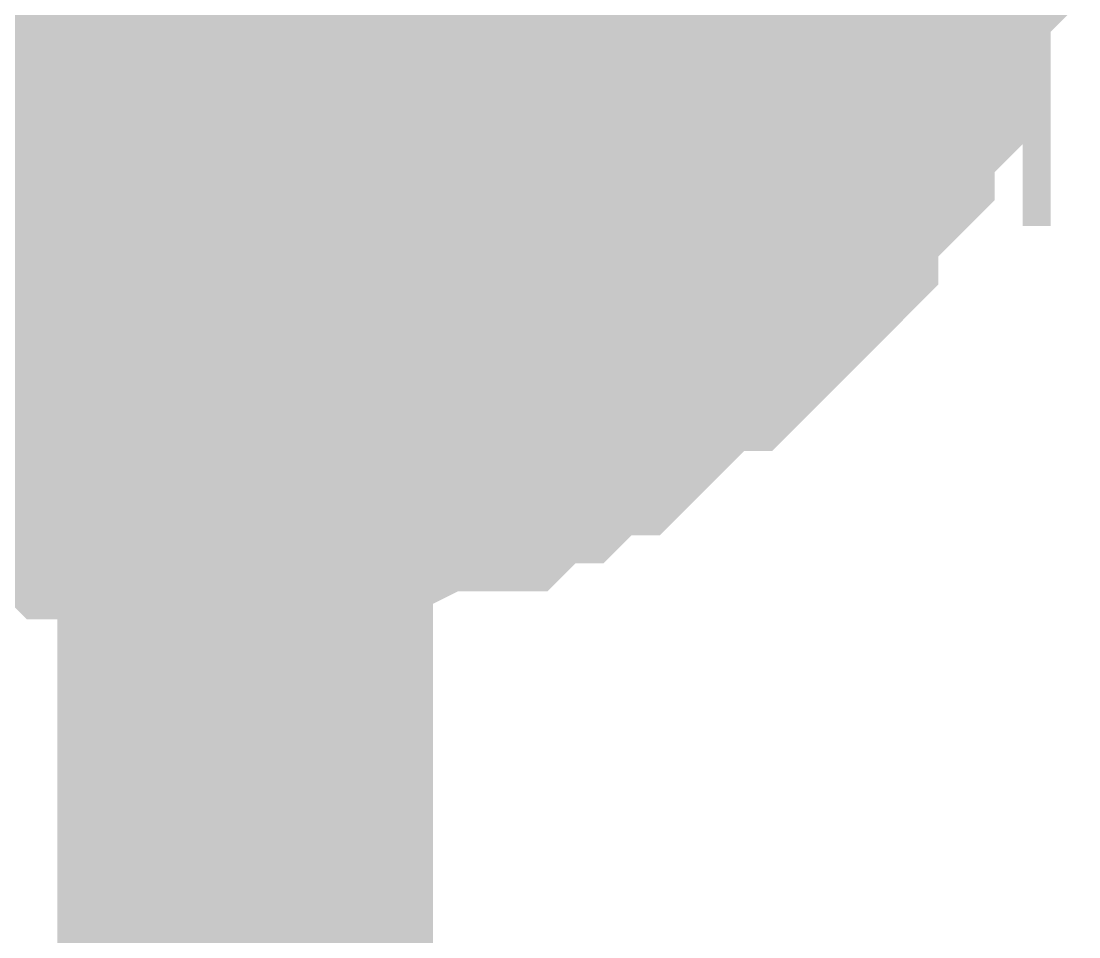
# Model space of a CAD drawing. Header units: inches. Extents: x 0 to 594, y 0 to 420.
# Drawn here: x 537.333 to 538.177, y 191.59 to 192.319 of the extents above; entities that cross this region are included whole.
import ezdxf

# ---------------------------------------------------------------- set-up
doc = ezdxf.new("R2010")
doc.units = ezdxf.units.IN
doc.layers.add('Sheet', color=255, linetype='Continuous')

msp = doc.modelspace()

# ---------------------------------------------------------------- linework, layer by layer
at = {"layer": 'Sheet'}
msp.add_lwpolyline([(537.24602, 192.50001, 0.508, 0.508, 1), (537.75402, 192.50001, 0.508, 0.508, 1)], format="xyseb", close=True, dxfattribs=at)
for points in [[(538.02692, 192.48507, 0.29972, 0.29972, 0), (538.02692, 192.46267, 0.29972, 0.29972, 0), (538.02692, 192.44027, 0.29972, 0.29972, 0), (538.02692, 192.41788, 0.29972, 0.29972, 0), (538.02692, 192.39548, 0.29972, 0.29972, 0), (538.00453, 192.37308, 0.29972, 0.29972, 0), (538.00453, 192.35068, 0.29972, 0.29972, 0), (538.00453, 192.30589, 0.29972, 0.29972, 0), (537.98213, 192.30589, 0.29972, 0.29972, 0), (537.98213, 192.28349, 0.29972, 0.29972, 0), (537.95973, 192.26109, 0.29972, 0.29972, 0), (537.95973, 192.23869, 0.29972, 0.29972, 0), (537.93733, 192.2163, 0.29972, 0.29972, 0), (537.91493, 192.1939, 0.29972, 0.29972, 0), (537.91493, 192.1715, 0.29972, 0.29972, 0), (537.89253, 192.1491, 0.29972, 0.29972, 0), (537.87014, 192.12671, 0.29972, 0.29972, 0), (537.84774, 192.12671, 0.29972, 0.29972, 0), (537.82534, 192.10431, 0.29972, 0.29972, 0), (537.80294, 192.08191, 0.29972, 0.29972, 0), (537.80294, 192.08191, 0.29972, 0.29972, 0), (537.78054, 192.05951, 0.29972, 0.29972, 0), (537.75815, 192.05951, 0.29972, 0.29972, 0), (537.73575, 192.03712, 0.29972, 0.29972, 0), (537.71335, 192.03712, 0.29972, 0.29972, 0), (537.69095, 192.01472, 0.29972, 0.29972, 0), (537.66855, 192.01472, 0.29972, 0.29972, 0), (537.64615, 192.01472, 0.29972, 0.29972, 0), (537.60136, 191.99232, 0.29972, 0.29972, 0), (537.57896, 191.99232, 0.29972, 0.29972, 0), (537.55656, 191.99232, 0.29972, 0.29972, 0), (537.53416, 191.99232, 0.29972, 0.29972, 0), (537.51177, 191.99232, 0.29972, 0.29972, 0)], [(538.02692, 192.48507, 0.29972, 0.29972, 0), (538.02692, 192.46267, 0.29972, 0.29972, 0), (538.02692, 192.44027, 0.29972, 0.29972, 0), (538.02692, 192.41788, 0.29972, 0.29972, 0), (538.02692, 192.39548, 0.29972, 0.29972, 0), (538.00453, 192.37308, 0.29972, 0.29972, 0), (538.00453, 192.35068, 0.29972, 0.29972, 0), (538.00453, 192.30589, 0.29972, 0.29972, 0), (537.98213, 192.30589, 0.29972, 0.29972, 0), (537.98213, 192.28349, 0.29972, 0.29972, 0), (537.95973, 192.26109, 0.29972, 0.29972, 0), (537.95973, 192.23869, 0.29972, 0.29972, 0), (537.93733, 192.2163, 0.29972, 0.29972, 0), (537.91493, 192.1939, 0.29972, 0.29972, 0), (537.91493, 192.1715, 0.29972, 0.29972, 0), (537.89253, 192.1491, 0.29972, 0.29972, 0), (537.87014, 192.12671, 0.29972, 0.29972, 0), (537.84774, 192.12671, 0.29972, 0.29972, 0), (537.82534, 192.10431, 0.29972, 0.29972, 0), (537.80294, 192.08191, 0.29972, 0.29972, 0), (537.80294, 192.08191, 0.29972, 0.29972, 0), (537.78054, 192.05951, 0.29972, 0.29972, 0), (537.75815, 192.05951, 0.29972, 0.29972, 0), (537.73575, 192.03712, 0.29972, 0.29972, 0), (537.71335, 192.03712, 0.29972, 0.29972, 0), (537.69095, 192.01472, 0.29972, 0.29972, 0), (537.66855, 192.01472, 0.29972, 0.29972, 0), (537.64615, 192.01472, 0.29972, 0.29972, 0), (537.60136, 191.99232, 0.29972, 0.29972, 0), (537.57896, 191.99232, 0.29972, 0.29972, 0), (537.55656, 191.99232, 0.29972, 0.29972, 0), (537.53416, 191.99232, 0.29972, 0.29972, 0), (537.51177, 191.99232, 0.29972, 0.29972, 0)], [(538.02692, 192.48507, 0.29972, 0.29972, 0), (538.02692, 192.46267, 0.29972, 0.29972, 0), (538.02692, 192.44027, 0.29972, 0.29972, 0), (538.02692, 192.41788, 0.29972, 0.29972, 0), (538.02692, 192.39548, 0.29972, 0.29972, 0), (538.00453, 192.37308, 0.29972, 0.29972, 0), (538.00453, 192.35068, 0.29972, 0.29972, 0), (538.00453, 192.30589, 0.29972, 0.29972, 0), (537.98213, 192.30589, 0.29972, 0.29972, 0), (537.98213, 192.28349, 0.29972, 0.29972, 0), (537.95973, 192.26109, 0.29972, 0.29972, 0), (537.95973, 192.23869, 0.29972, 0.29972, 0), (537.93733, 192.2163, 0.29972, 0.29972, 0), (537.91493, 192.1939, 0.29972, 0.29972, 0), (537.91493, 192.1715, 0.29972, 0.29972, 0), (537.89253, 192.1491, 0.29972, 0.29972, 0), (537.87014, 192.12671, 0.29972, 0.29972, 0), (537.84774, 192.12671, 0.29972, 0.29972, 0), (537.82534, 192.10431, 0.29972, 0.29972, 0), (537.80294, 192.08191, 0.29972, 0.29972, 0), (537.80294, 192.08191, 0.29972, 0.29972, 0), (537.78054, 192.05951, 0.29972, 0.29972, 0), (537.75815, 192.05951, 0.29972, 0.29972, 0), (537.73575, 192.03712, 0.29972, 0.29972, 0), (537.71335, 192.03712, 0.29972, 0.29972, 0), (537.69095, 192.01472, 0.29972, 0.29972, 0), (537.66855, 192.01472, 0.29972, 0.29972, 0), (537.64615, 192.01472, 0.29972, 0.29972, 0), (537.60136, 191.99232, 0.29972, 0.29972, 0), (537.57896, 191.99232, 0.29972, 0.29972, 0), (537.55656, 191.99232, 0.29972, 0.29972, 0), (537.53416, 191.99232, 0.29972, 0.29972, 0), (537.51177, 191.99232, 0.29972, 0.29972, 0)], [(537.51177, 188.38631, 0.29972, 0.29972, 0), (537.51177, 192.48507, 0.29972, 0.29972, 0)], [(538.02692, 192.48507, 0.29972, 0.29972, 0), (538.02692, 192.46267, 0.29972, 0.29972, 0), (538.02692, 192.44027, 0.29972, 0.29972, 0), (538.02692, 192.41788, 0.29972, 0.29972, 0), (538.02692, 192.39548, 0.29972, 0.29972, 0), (538.00453, 192.37308, 0.29972, 0.29972, 0), (538.00453, 192.35068, 0.29972, 0.29972, 0), (538.00453, 192.30589, 0.29972, 0.29972, 0), (537.98213, 192.30589, 0.29972, 0.29972, 0), (537.98213, 192.28349, 0.29972, 0.29972, 0), (537.95973, 192.26109, 0.29972, 0.29972, 0), (537.95973, 192.23869, 0.29972, 0.29972, 0), (537.93733, 192.2163, 0.29972, 0.29972, 0), (537.91493, 192.1939, 0.29972, 0.29972, 0), (537.91493, 192.1715, 0.29972, 0.29972, 0), (537.89253, 192.1491, 0.29972, 0.29972, 0), (537.87014, 192.12671, 0.29972, 0.29972, 0), (537.84774, 192.12671, 0.29972, 0.29972, 0), (537.82534, 192.10431, 0.29972, 0.29972, 0), (537.80294, 192.08191, 0.29972, 0.29972, 0), (537.80294, 192.08191, 0.29972, 0.29972, 0), (537.78054, 192.05951, 0.29972, 0.29972, 0), (537.75815, 192.05951, 0.29972, 0.29972, 0), (537.73575, 192.03712, 0.29972, 0.29972, 0), (537.71335, 192.03712, 0.29972, 0.29972, 0), (537.69095, 192.01472, 0.29972, 0.29972, 0), (537.66855, 192.01472, 0.29972, 0.29972, 0), (537.64615, 192.01472, 0.29972, 0.29972, 0), (537.60136, 191.99232, 0.29972, 0.29972, 0), (537.57896, 191.99232, 0.29972, 0.29972, 0), (537.55656, 191.99232, 0.29972, 0.29972, 0), (537.53416, 191.99232, 0.29972, 0.29972, 0), (537.51177, 191.99232, 0.29972, 0.29972, 0)], [(538.02692, 192.48507, 0.29972, 0.29972, 0), (538.02692, 192.46267, 0.29972, 0.29972, 0), (538.02692, 192.44027, 0.29972, 0.29972, 0), (538.02692, 192.41788, 0.29972, 0.29972, 0), (538.02692, 192.39548, 0.29972, 0.29972, 0), (538.00453, 192.37308, 0.29972, 0.29972, 0), (538.00453, 192.35068, 0.29972, 0.29972, 0), (538.00453, 192.30589, 0.29972, 0.29972, 0), (537.98213, 192.30589, 0.29972, 0.29972, 0), (537.98213, 192.28349, 0.29972, 0.29972, 0), (537.95973, 192.26109, 0.29972, 0.29972, 0), (537.95973, 192.23869, 0.29972, 0.29972, 0), (537.93733, 192.2163, 0.29972, 0.29972, 0), (537.91493, 192.1939, 0.29972, 0.29972, 0), (537.91493, 192.1715, 0.29972, 0.29972, 0), (537.89253, 192.1491, 0.29972, 0.29972, 0), (537.87014, 192.12671, 0.29972, 0.29972, 0), (537.84774, 192.12671, 0.29972, 0.29972, 0), (537.82534, 192.10431, 0.29972, 0.29972, 0), (537.80294, 192.08191, 0.29972, 0.29972, 0), (537.80294, 192.08191, 0.29972, 0.29972, 0), (537.78054, 192.05951, 0.29972, 0.29972, 0), (537.75815, 192.05951, 0.29972, 0.29972, 0), (537.73575, 192.03712, 0.29972, 0.29972, 0), (537.71335, 192.03712, 0.29972, 0.29972, 0), (537.69095, 192.01472, 0.29972, 0.29972, 0), (537.66855, 192.01472, 0.29972, 0.29972, 0), (537.64615, 192.01472, 0.29972, 0.29972, 0), (537.60136, 191.99232, 0.29972, 0.29972, 0), (537.57896, 191.99232, 0.29972, 0.29972, 0), (537.55656, 191.99232, 0.29972, 0.29972, 0), (537.53416, 191.99232, 0.29972, 0.29972, 0), (537.51177, 191.99232, 0.29972, 0.29972, 0)], [(538.02692, 192.48507, 0.29972, 0.29972, 0), (538.02692, 192.46267, 0.29972, 0.29972, 0), (538.02692, 192.44027, 0.29972, 0.29972, 0), (538.02692, 192.41788, 0.29972, 0.29972, 0), (538.02692, 192.39548, 0.29972, 0.29972, 0), (538.00453, 192.37308, 0.29972, 0.29972, 0), (538.00453, 192.35068, 0.29972, 0.29972, 0), (538.00453, 192.30589, 0.29972, 0.29972, 0), (537.98213, 192.30589, 0.29972, 0.29972, 0), (537.98213, 192.28349, 0.29972, 0.29972, 0), (537.95973, 192.26109, 0.29972, 0.29972, 0), (537.95973, 192.23869, 0.29972, 0.29972, 0), (537.93733, 192.2163, 0.29972, 0.29972, 0), (537.91493, 192.1939, 0.29972, 0.29972, 0), (537.91493, 192.1715, 0.29972, 0.29972, 0), (537.89253, 192.1491, 0.29972, 0.29972, 0), (537.87014, 192.12671, 0.29972, 0.29972, 0), (537.84774, 192.12671, 0.29972, 0.29972, 0), (537.82534, 192.10431, 0.29972, 0.29972, 0), (537.80294, 192.08191, 0.29972, 0.29972, 0), (537.80294, 192.08191, 0.29972, 0.29972, 0), (537.78054, 192.05951, 0.29972, 0.29972, 0), (537.75815, 192.05951, 0.29972, 0.29972, 0), (537.73575, 192.03712, 0.29972, 0.29972, 0), (537.71335, 192.03712, 0.29972, 0.29972, 0), (537.69095, 192.01472, 0.29972, 0.29972, 0), (537.66855, 192.01472, 0.29972, 0.29972, 0), (537.64615, 192.01472, 0.29972, 0.29972, 0), (537.60136, 191.99232, 0.29972, 0.29972, 0), (537.57896, 191.99232, 0.29972, 0.29972, 0), (537.55656, 191.99232, 0.29972, 0.29972, 0), (537.53416, 191.99232, 0.29972, 0.29972, 0), (537.51177, 191.99232, 0.29972, 0.29972, 0)], [(538.02692, 192.48507, 0.29972, 0.29972, 0), (538.02692, 192.46267, 0.29972, 0.29972, 0), (538.02692, 192.44027, 0.29972, 0.29972, 0), (538.02692, 192.41788, 0.29972, 0.29972, 0), (538.02692, 192.39548, 0.29972, 0.29972, 0), (538.00453, 192.37308, 0.29972, 0.29972, 0), (538.00453, 192.35068, 0.29972, 0.29972, 0), (538.00453, 192.30589, 0.29972, 0.29972, 0), (537.98213, 192.30589, 0.29972, 0.29972, 0), (537.98213, 192.28349, 0.29972, 0.29972, 0), (537.95973, 192.26109, 0.29972, 0.29972, 0), (537.95973, 192.23869, 0.29972, 0.29972, 0), (537.93733, 192.2163, 0.29972, 0.29972, 0), (537.91493, 192.1939, 0.29972, 0.29972, 0), (537.91493, 192.1715, 0.29972, 0.29972, 0), (537.89253, 192.1491, 0.29972, 0.29972, 0), (537.87014, 192.12671, 0.29972, 0.29972, 0), (537.84774, 192.12671, 0.29972, 0.29972, 0), (537.82534, 192.10431, 0.29972, 0.29972, 0), (537.80294, 192.08191, 0.29972, 0.29972, 0), (537.80294, 192.08191, 0.29972, 0.29972, 0), (537.78054, 192.05951, 0.29972, 0.29972, 0), (537.75815, 192.05951, 0.29972, 0.29972, 0), (537.73575, 192.03712, 0.29972, 0.29972, 0), (537.71335, 192.03712, 0.29972, 0.29972, 0), (537.69095, 192.01472, 0.29972, 0.29972, 0), (537.66855, 192.01472, 0.29972, 0.29972, 0), (537.64615, 192.01472, 0.29972, 0.29972, 0), (537.60136, 191.99232, 0.29972, 0.29972, 0), (537.57896, 191.99232, 0.29972, 0.29972, 0), (537.55656, 191.99232, 0.29972, 0.29972, 0), (537.53416, 191.99232, 0.29972, 0.29972, 0), (537.51177, 191.99232, 0.29972, 0.29972, 0)], [(538.02692, 192.48507, 0.29972, 0.29972, 0), (538.02692, 192.46267, 0.29972, 0.29972, 0), (538.02692, 192.44027, 0.29972, 0.29972, 0), (538.02692, 192.41788, 0.29972, 0.29972, 0), (538.02692, 192.39548, 0.29972, 0.29972, 0), (538.00453, 192.37308, 0.29972, 0.29972, 0), (538.00453, 192.35068, 0.29972, 0.29972, 0), (538.00453, 192.30589, 0.29972, 0.29972, 0), (537.98213, 192.30589, 0.29972, 0.29972, 0), (537.98213, 192.28349, 0.29972, 0.29972, 0), (537.95973, 192.26109, 0.29972, 0.29972, 0), (537.95973, 192.23869, 0.29972, 0.29972, 0), (537.93733, 192.2163, 0.29972, 0.29972, 0), (537.91493, 192.1939, 0.29972, 0.29972, 0), (537.91493, 192.1715, 0.29972, 0.29972, 0), (537.89253, 192.1491, 0.29972, 0.29972, 0), (537.87014, 192.12671, 0.29972, 0.29972, 0), (537.84774, 192.12671, 0.29972, 0.29972, 0), (537.82534, 192.10431, 0.29972, 0.29972, 0), (537.80294, 192.08191, 0.29972, 0.29972, 0), (537.80294, 192.08191, 0.29972, 0.29972, 0), (537.78054, 192.05951, 0.29972, 0.29972, 0), (537.75815, 192.05951, 0.29972, 0.29972, 0), (537.73575, 192.03712, 0.29972, 0.29972, 0), (537.71335, 192.03712, 0.29972, 0.29972, 0), (537.69095, 192.01472, 0.29972, 0.29972, 0), (537.66855, 192.01472, 0.29972, 0.29972, 0), (537.64615, 192.01472, 0.29972, 0.29972, 0), (537.60136, 191.99232, 0.29972, 0.29972, 0), (537.57896, 191.99232, 0.29972, 0.29972, 0), (537.55656, 191.99232, 0.29972, 0.29972, 0), (537.53416, 191.99232, 0.29972, 0.29972, 0), (537.51177, 191.99232, 0.29972, 0.29972, 0)], [(538.00453, 192.37308, 0.09906, 0.09906, 0), (538.00453, 192.35068, 0.09906, 0.09906, 0), (538.00453, 192.30589, 0.09906, 0.09906, 0), (537.98213, 192.30589, 0.09906, 0.09906, 0), (537.98213, 192.28349, 0.09906, 0.09906, 0), (537.95973, 192.26109, 0.09906, 0.09906, 0), (537.95973, 192.23869, 0.09906, 0.09906, 0), (537.93733, 192.2163, 0.09906, 0.09906, 0), (537.91493, 192.1939, 0.09906, 0.09906, 0), (537.91493, 192.1715, 0.09906, 0.09906, 0), (537.89253, 192.1491, 0.09906, 0.09906, 0), (537.87014, 192.12671, 0.09906, 0.09906, 0), (537.84774, 192.12671, 0.09906, 0.09906, 0), (537.82534, 192.10431, 0.09906, 0.09906, 0), (537.80294, 192.08191, 0.09906, 0.09906, 0), (537.80294, 192.08191, 0.09906, 0.09906, 0), (537.78054, 192.05951, 0.09906, 0.09906, 0), (537.75815, 192.05951, 0.09906, 0.09906, 0), (537.73575, 192.03712, 0.09906, 0.09906, 0), (537.71335, 192.03712, 0.09906, 0.09906, 0), (537.69095, 192.01472, 0.09906, 0.09906, 0), (537.66855, 192.01472, 0.09906, 0.09906, 0), (537.64615, 192.01472, 0.09906, 0.09906, 0), (537.60136, 191.99232, 0.09906, 0.09906, 0), (537.57896, 191.99232, 0.09906, 0.09906, 0), (537.55656, 191.99232, 0.09906, 0.09906, 0), (537.53416, 191.99232, 0.09906, 0.09906, 0), (537.51177, 191.99232, 0.09906, 0.09906, 0)], [(538.00453, 192.37308, 0.09906, 0.09906, 0), (538.00453, 192.35068, 0.09906, 0.09906, 0), (538.00453, 192.30589, 0.09906, 0.09906, 0), (537.98213, 192.30589, 0.09906, 0.09906, 0), (537.98213, 192.28349, 0.09906, 0.09906, 0), (537.95973, 192.26109, 0.09906, 0.09906, 0), (537.95973, 192.23869, 0.09906, 0.09906, 0), (537.93733, 192.2163, 0.09906, 0.09906, 0), (537.91493, 192.1939, 0.09906, 0.09906, 0), (537.91493, 192.1715, 0.09906, 0.09906, 0), (537.89253, 192.1491, 0.09906, 0.09906, 0), (537.87014, 192.12671, 0.09906, 0.09906, 0), (537.84774, 192.12671, 0.09906, 0.09906, 0), (537.82534, 192.10431, 0.09906, 0.09906, 0), (537.80294, 192.08191, 0.09906, 0.09906, 0), (537.80294, 192.08191, 0.09906, 0.09906, 0), (537.78054, 192.05951, 0.09906, 0.09906, 0), (537.75815, 192.05951, 0.09906, 0.09906, 0), (537.73575, 192.03712, 0.09906, 0.09906, 0), (537.71335, 192.03712, 0.09906, 0.09906, 0), (537.69095, 192.01472, 0.09906, 0.09906, 0), (537.66855, 192.01472, 0.09906, 0.09906, 0), (537.64615, 192.01472, 0.09906, 0.09906, 0), (537.60136, 191.99232, 0.09906, 0.09906, 0), (537.57896, 191.99232, 0.09906, 0.09906, 0), (537.55656, 191.99232, 0.09906, 0.09906, 0), (537.53416, 191.99232, 0.09906, 0.09906, 0), (537.51177, 191.99232, 0.09906, 0.09906, 0)], [(538.00453, 192.37308, 0.09906, 0.09906, 0), (538.00453, 192.35068, 0.09906, 0.09906, 0), (538.00453, 192.30589, 0.09906, 0.09906, 0), (537.98213, 192.30589, 0.09906, 0.09906, 0), (537.98213, 192.28349, 0.09906, 0.09906, 0), (537.95973, 192.26109, 0.09906, 0.09906, 0), (537.95973, 192.23869, 0.09906, 0.09906, 0), (537.93733, 192.2163, 0.09906, 0.09906, 0), (537.91493, 192.1939, 0.09906, 0.09906, 0), (537.91493, 192.1715, 0.09906, 0.09906, 0), (537.89253, 192.1491, 0.09906, 0.09906, 0), (537.87014, 192.12671, 0.09906, 0.09906, 0), (537.84774, 192.12671, 0.09906, 0.09906, 0), (537.82534, 192.10431, 0.09906, 0.09906, 0), (537.80294, 192.08191, 0.09906, 0.09906, 0), (537.80294, 192.08191, 0.09906, 0.09906, 0), (537.78054, 192.05951, 0.09906, 0.09906, 0), (537.75815, 192.05951, 0.09906, 0.09906, 0), (537.73575, 192.03712, 0.09906, 0.09906, 0), (537.71335, 192.03712, 0.09906, 0.09906, 0), (537.69095, 192.01472, 0.09906, 0.09906, 0), (537.66855, 192.01472, 0.09906, 0.09906, 0), (537.64615, 192.01472, 0.09906, 0.09906, 0), (537.60136, 191.99232, 0.09906, 0.09906, 0), (537.57896, 191.99232, 0.09906, 0.09906, 0), (537.55656, 191.99232, 0.09906, 0.09906, 0), (537.53416, 191.99232, 0.09906, 0.09906, 0), (537.51177, 191.99232, 0.09906, 0.09906, 0)], [(538.00453, 192.37308, 0.09906, 0.09906, 0), (538.00453, 192.35068, 0.09906, 0.09906, 0), (538.00453, 192.30589, 0.09906, 0.09906, 0), (537.98213, 192.30589, 0.09906, 0.09906, 0), (537.98213, 192.28349, 0.09906, 0.09906, 0), (537.95973, 192.26109, 0.09906, 0.09906, 0), (537.95973, 192.23869, 0.09906, 0.09906, 0), (537.93733, 192.2163, 0.09906, 0.09906, 0), (537.91493, 192.1939, 0.09906, 0.09906, 0), (537.91493, 192.1715, 0.09906, 0.09906, 0), (537.89253, 192.1491, 0.09906, 0.09906, 0), (537.87014, 192.12671, 0.09906, 0.09906, 0), (537.84774, 192.12671, 0.09906, 0.09906, 0), (537.82534, 192.10431, 0.09906, 0.09906, 0), (537.80294, 192.08191, 0.09906, 0.09906, 0), (537.80294, 192.08191, 0.09906, 0.09906, 0), (537.78054, 192.05951, 0.09906, 0.09906, 0), (537.75815, 192.05951, 0.09906, 0.09906, 0), (537.73575, 192.03712, 0.09906, 0.09906, 0), (537.71335, 192.03712, 0.09906, 0.09906, 0), (537.69095, 192.01472, 0.09906, 0.09906, 0), (537.66855, 192.01472, 0.09906, 0.09906, 0), (537.64615, 192.01472, 0.09906, 0.09906, 0), (537.60136, 191.99232, 0.09906, 0.09906, 0), (537.57896, 191.99232, 0.09906, 0.09906, 0), (537.55656, 191.99232, 0.09906, 0.09906, 0), (537.53416, 191.99232, 0.09906, 0.09906, 0), (537.51177, 191.99232, 0.09906, 0.09906, 0)], [(538.00453, 192.37308, 0.09906, 0.09906, 0), (538.00453, 192.35068, 0.09906, 0.09906, 0), (538.00453, 192.30589, 0.09906, 0.09906, 0), (537.98213, 192.30589, 0.09906, 0.09906, 0), (537.98213, 192.28349, 0.09906, 0.09906, 0), (537.95973, 192.26109, 0.09906, 0.09906, 0), (537.95973, 192.23869, 0.09906, 0.09906, 0), (537.93733, 192.2163, 0.09906, 0.09906, 0), (537.91493, 192.1939, 0.09906, 0.09906, 0), (537.91493, 192.1715, 0.09906, 0.09906, 0), (537.89253, 192.1491, 0.09906, 0.09906, 0), (537.87014, 192.12671, 0.09906, 0.09906, 0), (537.84774, 192.12671, 0.09906, 0.09906, 0), (537.82534, 192.10431, 0.09906, 0.09906, 0), (537.80294, 192.08191, 0.09906, 0.09906, 0), (537.80294, 192.08191, 0.09906, 0.09906, 0), (537.78054, 192.05951, 0.09906, 0.09906, 0), (537.75815, 192.05951, 0.09906, 0.09906, 0), (537.73575, 192.03712, 0.09906, 0.09906, 0), (537.71335, 192.03712, 0.09906, 0.09906, 0), (537.69095, 192.01472, 0.09906, 0.09906, 0), (537.66855, 192.01472, 0.09906, 0.09906, 0), (537.64615, 192.01472, 0.09906, 0.09906, 0), (537.60136, 191.99232, 0.09906, 0.09906, 0), (537.57896, 191.99232, 0.09906, 0.09906, 0), (537.55656, 191.99232, 0.09906, 0.09906, 0), (537.53416, 191.99232, 0.09906, 0.09906, 0), (537.51177, 191.99232, 0.09906, 0.09906, 0)], [(538.00453, 192.37308, 0.09906, 0.09906, 0), (538.00453, 192.35068, 0.09906, 0.09906, 0), (538.00453, 192.30589, 0.09906, 0.09906, 0), (537.98213, 192.30589, 0.09906, 0.09906, 0), (537.98213, 192.28349, 0.09906, 0.09906, 0), (537.95973, 192.26109, 0.09906, 0.09906, 0), (537.95973, 192.23869, 0.09906, 0.09906, 0), (537.93733, 192.2163, 0.09906, 0.09906, 0), (537.91493, 192.1939, 0.09906, 0.09906, 0), (537.91493, 192.1715, 0.09906, 0.09906, 0), (537.89253, 192.1491, 0.09906, 0.09906, 0), (537.87014, 192.12671, 0.09906, 0.09906, 0), (537.84774, 192.12671, 0.09906, 0.09906, 0), (537.82534, 192.10431, 0.09906, 0.09906, 0), (537.80294, 192.08191, 0.09906, 0.09906, 0), (537.80294, 192.08191, 0.09906, 0.09906, 0), (537.78054, 192.05951, 0.09906, 0.09906, 0), (537.75815, 192.05951, 0.09906, 0.09906, 0), (537.73575, 192.03712, 0.09906, 0.09906, 0), (537.71335, 192.03712, 0.09906, 0.09906, 0), (537.69095, 192.01472, 0.09906, 0.09906, 0), (537.66855, 192.01472, 0.09906, 0.09906, 0), (537.64615, 192.01472, 0.09906, 0.09906, 0), (537.60136, 191.99232, 0.09906, 0.09906, 0), (537.57896, 191.99232, 0.09906, 0.09906, 0), (537.55656, 191.99232, 0.09906, 0.09906, 0), (537.53416, 191.99232, 0.09906, 0.09906, 0), (537.51177, 191.99232, 0.09906, 0.09906, 0)], [(538.00453, 192.37308, 0.09906, 0.09906, 0), (538.00453, 192.35068, 0.09906, 0.09906, 0), (538.00453, 192.30589, 0.09906, 0.09906, 0), (537.98213, 192.30589, 0.09906, 0.09906, 0), (537.98213, 192.28349, 0.09906, 0.09906, 0), (537.95973, 192.26109, 0.09906, 0.09906, 0), (537.95973, 192.23869, 0.09906, 0.09906, 0), (537.93733, 192.2163, 0.09906, 0.09906, 0), (537.91493, 192.1939, 0.09906, 0.09906, 0), (537.91493, 192.1715, 0.09906, 0.09906, 0), (537.89253, 192.1491, 0.09906, 0.09906, 0), (537.87014, 192.12671, 0.09906, 0.09906, 0), (537.84774, 192.12671, 0.09906, 0.09906, 0), (537.82534, 192.10431, 0.09906, 0.09906, 0), (537.80294, 192.08191, 0.09906, 0.09906, 0), (537.80294, 192.08191, 0.09906, 0.09906, 0), (537.78054, 192.05951, 0.09906, 0.09906, 0), (537.75815, 192.05951, 0.09906, 0.09906, 0), (537.73575, 192.03712, 0.09906, 0.09906, 0), (537.71335, 192.03712, 0.09906, 0.09906, 0), (537.69095, 192.01472, 0.09906, 0.09906, 0), (537.66855, 192.01472, 0.09906, 0.09906, 0), (537.64615, 192.01472, 0.09906, 0.09906, 0), (537.60136, 191.99232, 0.09906, 0.09906, 0), (537.57896, 191.99232, 0.09906, 0.09906, 0), (537.55656, 191.99232, 0.09906, 0.09906, 0), (537.53416, 191.99232, 0.09906, 0.09906, 0), (537.51177, 191.99232, 0.09906, 0.09906, 0)], [(538.00453, 192.37308, 0.09906, 0.09906, 0), (538.00453, 192.35068, 0.09906, 0.09906, 0), (538.00453, 192.30589, 0.09906, 0.09906, 0), (537.98213, 192.30589, 0.09906, 0.09906, 0), (537.98213, 192.28349, 0.09906, 0.09906, 0), (537.95973, 192.26109, 0.09906, 0.09906, 0), (537.95973, 192.23869, 0.09906, 0.09906, 0), (537.93733, 192.2163, 0.09906, 0.09906, 0), (537.91493, 192.1939, 0.09906, 0.09906, 0), (537.91493, 192.1715, 0.09906, 0.09906, 0), (537.89253, 192.1491, 0.09906, 0.09906, 0), (537.87014, 192.12671, 0.09906, 0.09906, 0), (537.84774, 192.12671, 0.09906, 0.09906, 0), (537.82534, 192.10431, 0.09906, 0.09906, 0), (537.80294, 192.08191, 0.09906, 0.09906, 0), (537.80294, 192.08191, 0.09906, 0.09906, 0), (537.78054, 192.05951, 0.09906, 0.09906, 0), (537.75815, 192.05951, 0.09906, 0.09906, 0), (537.73575, 192.03712, 0.09906, 0.09906, 0), (537.71335, 192.03712, 0.09906, 0.09906, 0), (537.69095, 192.01472, 0.09906, 0.09906, 0), (537.66855, 192.01472, 0.09906, 0.09906, 0), (537.64615, 192.01472, 0.09906, 0.09906, 0), (537.60136, 191.99232, 0.09906, 0.09906, 0), (537.57896, 191.99232, 0.09906, 0.09906, 0), (537.55656, 191.99232, 0.09906, 0.09906, 0), (537.53416, 191.99232, 0.09906, 0.09906, 0), (537.51177, 191.99232, 0.09906, 0.09906, 0)], [(537.51177, 191.99232, 0.29972, 0.29972, 0), (537.48937, 191.99232, 0.29972, 0.29972, 0), (537.46697, 191.99232, 0.29972, 0.29972, 0), (537.42217, 191.99232, 0.29972, 0.29972, 0), (537.39977, 191.99232, 0.29972, 0.29972, 0), (537.37738, 192.01472, 0.29972, 0.29972, 0), (537.35498, 192.01472, 0.29972, 0.29972, 0), (537.33258, 192.01472, 0.29972, 0.29972, 0), (537.31018, 192.03712, 0.29972, 0.29972, 0), (537.28778, 192.03712, 0.29972, 0.29972, 0), (537.26539, 192.05951, 0.29972, 0.29972, 0), (537.24299, 192.05951, 0.29972, 0.29972, 0), (537.22059, 192.08191, 0.29972, 0.29972, 0), (537.19819, 192.08191, 0.29972, 0.29972, 0), (537.17579, 192.10431, 0.29972, 0.29972, 0)], [(537.51177, 191.99232, 0.29972, 0.29972, 0), (537.48937, 191.99232, 0.29972, 0.29972, 0), (537.46697, 191.99232, 0.29972, 0.29972, 0), (537.42217, 191.99232, 0.29972, 0.29972, 0), (537.39977, 191.99232, 0.29972, 0.29972, 0), (537.37738, 192.01472, 0.29972, 0.29972, 0), (537.35498, 192.01472, 0.29972, 0.29972, 0), (537.33258, 192.01472, 0.29972, 0.29972, 0), (537.31018, 192.03712, 0.29972, 0.29972, 0), (537.28778, 192.03712, 0.29972, 0.29972, 0), (537.26539, 192.05951, 0.29972, 0.29972, 0), (537.24299, 192.05951, 0.29972, 0.29972, 0), (537.22059, 192.08191, 0.29972, 0.29972, 0), (537.19819, 192.08191, 0.29972, 0.29972, 0), (537.17579, 192.10431, 0.29972, 0.29972, 0)], [(537.51177, 191.99232, 0.29972, 0.29972, 0), (537.48937, 191.99232, 0.29972, 0.29972, 0), (537.46697, 191.99232, 0.29972, 0.29972, 0), (537.42217, 191.99232, 0.29972, 0.29972, 0), (537.39977, 191.99232, 0.29972, 0.29972, 0), (537.37738, 192.01472, 0.29972, 0.29972, 0), (537.35498, 192.01472, 0.29972, 0.29972, 0), (537.33258, 192.01472, 0.29972, 0.29972, 0), (537.31018, 192.03712, 0.29972, 0.29972, 0), (537.28778, 192.03712, 0.29972, 0.29972, 0), (537.26539, 192.05951, 0.29972, 0.29972, 0), (537.24299, 192.05951, 0.29972, 0.29972, 0), (537.22059, 192.08191, 0.29972, 0.29972, 0), (537.19819, 192.08191, 0.29972, 0.29972, 0), (537.17579, 192.10431, 0.29972, 0.29972, 0)], [(537.51177, 191.99232, 0.29972, 0.29972, 0), (537.48937, 191.99232, 0.29972, 0.29972, 0), (537.46697, 191.99232, 0.29972, 0.29972, 0), (537.42217, 191.99232, 0.29972, 0.29972, 0), (537.39977, 191.99232, 0.29972, 0.29972, 0), (537.37738, 192.01472, 0.29972, 0.29972, 0), (537.35498, 192.01472, 0.29972, 0.29972, 0), (537.33258, 192.01472, 0.29972, 0.29972, 0), (537.31018, 192.03712, 0.29972, 0.29972, 0), (537.28778, 192.03712, 0.29972, 0.29972, 0), (537.26539, 192.05951, 0.29972, 0.29972, 0), (537.24299, 192.05951, 0.29972, 0.29972, 0), (537.22059, 192.08191, 0.29972, 0.29972, 0), (537.19819, 192.08191, 0.29972, 0.29972, 0), (537.17579, 192.10431, 0.29972, 0.29972, 0)], [(537.51177, 191.99232, 0.29972, 0.29972, 0), (537.48937, 191.99232, 0.29972, 0.29972, 0), (537.46697, 191.99232, 0.29972, 0.29972, 0), (537.42217, 191.99232, 0.29972, 0.29972, 0), (537.39977, 191.99232, 0.29972, 0.29972, 0), (537.37738, 192.01472, 0.29972, 0.29972, 0), (537.35498, 192.01472, 0.29972, 0.29972, 0), (537.33258, 192.01472, 0.29972, 0.29972, 0), (537.31018, 192.03712, 0.29972, 0.29972, 0), (537.28778, 192.03712, 0.29972, 0.29972, 0), (537.26539, 192.05951, 0.29972, 0.29972, 0), (537.24299, 192.05951, 0.29972, 0.29972, 0), (537.22059, 192.08191, 0.29972, 0.29972, 0), (537.19819, 192.08191, 0.29972, 0.29972, 0), (537.17579, 192.10431, 0.29972, 0.29972, 0)], [(537.51177, 191.99232, 0.29972, 0.29972, 0), (537.48937, 191.99232, 0.29972, 0.29972, 0), (537.46697, 191.99232, 0.29972, 0.29972, 0), (537.42217, 191.99232, 0.29972, 0.29972, 0), (537.39977, 191.99232, 0.29972, 0.29972, 0), (537.37738, 192.01472, 0.29972, 0.29972, 0), (537.35498, 192.01472, 0.29972, 0.29972, 0), (537.33258, 192.01472, 0.29972, 0.29972, 0), (537.31018, 192.03712, 0.29972, 0.29972, 0), (537.28778, 192.03712, 0.29972, 0.29972, 0), (537.26539, 192.05951, 0.29972, 0.29972, 0), (537.24299, 192.05951, 0.29972, 0.29972, 0), (537.22059, 192.08191, 0.29972, 0.29972, 0), (537.19819, 192.08191, 0.29972, 0.29972, 0), (537.17579, 192.10431, 0.29972, 0.29972, 0)], [(537.51177, 191.99232, 0.29972, 0.29972, 0), (537.48937, 191.99232, 0.29972, 0.29972, 0), (537.46697, 191.99232, 0.29972, 0.29972, 0), (537.42217, 191.99232, 0.29972, 0.29972, 0), (537.39977, 191.99232, 0.29972, 0.29972, 0), (537.37738, 192.01472, 0.29972, 0.29972, 0), (537.35498, 192.01472, 0.29972, 0.29972, 0), (537.33258, 192.01472, 0.29972, 0.29972, 0), (537.31018, 192.03712, 0.29972, 0.29972, 0), (537.28778, 192.03712, 0.29972, 0.29972, 0), (537.26539, 192.05951, 0.29972, 0.29972, 0), (537.24299, 192.05951, 0.29972, 0.29972, 0), (537.22059, 192.08191, 0.29972, 0.29972, 0), (537.19819, 192.08191, 0.29972, 0.29972, 0), (537.17579, 192.10431, 0.29972, 0.29972, 0)], [(537.51177, 191.99232, 0.29972, 0.29972, 0), (537.48937, 191.99232, 0.29972, 0.29972, 0), (537.46697, 191.99232, 0.29972, 0.29972, 0), (537.42217, 191.99232, 0.29972, 0.29972, 0), (537.39977, 191.99232, 0.29972, 0.29972, 0), (537.37738, 192.01472, 0.29972, 0.29972, 0), (537.35498, 192.01472, 0.29972, 0.29972, 0), (537.33258, 192.01472, 0.29972, 0.29972, 0), (537.31018, 192.03712, 0.29972, 0.29972, 0), (537.28778, 192.03712, 0.29972, 0.29972, 0), (537.26539, 192.05951, 0.29972, 0.29972, 0), (537.24299, 192.05951, 0.29972, 0.29972, 0), (537.22059, 192.08191, 0.29972, 0.29972, 0), (537.19819, 192.08191, 0.29972, 0.29972, 0), (537.17579, 192.10431, 0.29972, 0.29972, 0)], [(537.51177, 191.99232, 0.09906, 0.09906, 0), (537.48937, 191.99232, 0.09906, 0.09906, 0), (537.46697, 191.99232, 0.09906, 0.09906, 0), (537.42217, 191.99232, 0.09906, 0.09906, 0), (537.39977, 191.99232, 0.09906, 0.09906, 0), (537.37738, 192.01472, 0.09906, 0.09906, 0), (537.35498, 192.01472, 0.09906, 0.09906, 0), (537.33258, 192.01472, 0.09906, 0.09906, 0), (537.31018, 192.03712, 0.09906, 0.09906, 0), (537.28778, 192.03712, 0.09906, 0.09906, 0), (537.26539, 192.05951, 0.09906, 0.09906, 0)], [(537.51177, 191.99232, 0.09906, 0.09906, 0), (537.48937, 191.99232, 0.09906, 0.09906, 0), (537.46697, 191.99232, 0.09906, 0.09906, 0), (537.42217, 191.99232, 0.09906, 0.09906, 0), (537.39977, 191.99232, 0.09906, 0.09906, 0), (537.37738, 192.01472, 0.09906, 0.09906, 0), (537.35498, 192.01472, 0.09906, 0.09906, 0), (537.33258, 192.01472, 0.09906, 0.09906, 0), (537.31018, 192.03712, 0.09906, 0.09906, 0), (537.28778, 192.03712, 0.09906, 0.09906, 0), (537.26539, 192.05951, 0.09906, 0.09906, 0)], [(537.51177, 191.99232, 0.09906, 0.09906, 0), (537.48937, 191.99232, 0.09906, 0.09906, 0), (537.46697, 191.99232, 0.09906, 0.09906, 0), (537.42217, 191.99232, 0.09906, 0.09906, 0), (537.39977, 191.99232, 0.09906, 0.09906, 0), (537.37738, 192.01472, 0.09906, 0.09906, 0), (537.35498, 192.01472, 0.09906, 0.09906, 0), (537.33258, 192.01472, 0.09906, 0.09906, 0), (537.31018, 192.03712, 0.09906, 0.09906, 0), (537.28778, 192.03712, 0.09906, 0.09906, 0), (537.26539, 192.05951, 0.09906, 0.09906, 0)], [(537.51177, 191.99232, 0.09906, 0.09906, 0), (537.48937, 191.99232, 0.09906, 0.09906, 0), (537.46697, 191.99232, 0.09906, 0.09906, 0), (537.42217, 191.99232, 0.09906, 0.09906, 0), (537.39977, 191.99232, 0.09906, 0.09906, 0), (537.37738, 192.01472, 0.09906, 0.09906, 0), (537.35498, 192.01472, 0.09906, 0.09906, 0), (537.33258, 192.01472, 0.09906, 0.09906, 0), (537.31018, 192.03712, 0.09906, 0.09906, 0), (537.28778, 192.03712, 0.09906, 0.09906, 0), (537.26539, 192.05951, 0.09906, 0.09906, 0)], [(537.51177, 191.99232, 0.09906, 0.09906, 0), (537.48937, 191.99232, 0.09906, 0.09906, 0), (537.46697, 191.99232, 0.09906, 0.09906, 0), (537.42217, 191.99232, 0.09906, 0.09906, 0), (537.39977, 191.99232, 0.09906, 0.09906, 0), (537.37738, 192.01472, 0.09906, 0.09906, 0), (537.35498, 192.01472, 0.09906, 0.09906, 0), (537.33258, 192.01472, 0.09906, 0.09906, 0), (537.31018, 192.03712, 0.09906, 0.09906, 0), (537.28778, 192.03712, 0.09906, 0.09906, 0), (537.26539, 192.05951, 0.09906, 0.09906, 0)], [(537.51177, 191.99232, 0.09906, 0.09906, 0), (537.48937, 191.99232, 0.09906, 0.09906, 0), (537.46697, 191.99232, 0.09906, 0.09906, 0), (537.42217, 191.99232, 0.09906, 0.09906, 0), (537.39977, 191.99232, 0.09906, 0.09906, 0), (537.37738, 192.01472, 0.09906, 0.09906, 0), (537.35498, 192.01472, 0.09906, 0.09906, 0), (537.33258, 192.01472, 0.09906, 0.09906, 0), (537.31018, 192.03712, 0.09906, 0.09906, 0), (537.28778, 192.03712, 0.09906, 0.09906, 0), (537.26539, 192.05951, 0.09906, 0.09906, 0)], [(537.51177, 191.99232, 0.09906, 0.09906, 0), (537.48937, 191.99232, 0.09906, 0.09906, 0), (537.46697, 191.99232, 0.09906, 0.09906, 0), (537.42217, 191.99232, 0.09906, 0.09906, 0), (537.39977, 191.99232, 0.09906, 0.09906, 0), (537.37738, 192.01472, 0.09906, 0.09906, 0), (537.35498, 192.01472, 0.09906, 0.09906, 0), (537.33258, 192.01472, 0.09906, 0.09906, 0), (537.31018, 192.03712, 0.09906, 0.09906, 0), (537.28778, 192.03712, 0.09906, 0.09906, 0), (537.26539, 192.05951, 0.09906, 0.09906, 0)], [(537.51177, 191.99232, 0.09906, 0.09906, 0), (537.48937, 191.99232, 0.09906, 0.09906, 0), (537.46697, 191.99232, 0.09906, 0.09906, 0), (537.42217, 191.99232, 0.09906, 0.09906, 0), (537.39977, 191.99232, 0.09906, 0.09906, 0), (537.37738, 192.01472, 0.09906, 0.09906, 0), (537.35498, 192.01472, 0.09906, 0.09906, 0), (537.33258, 192.01472, 0.09906, 0.09906, 0), (537.31018, 192.03712, 0.09906, 0.09906, 0), (537.28778, 192.03712, 0.09906, 0.09906, 0), (537.26539, 192.05951, 0.09906, 0.09906, 0)]]:
    msp.add_lwpolyline(points, format="xyseb", dxfattribs=at)

doc.saveas('drawing.dxf')
